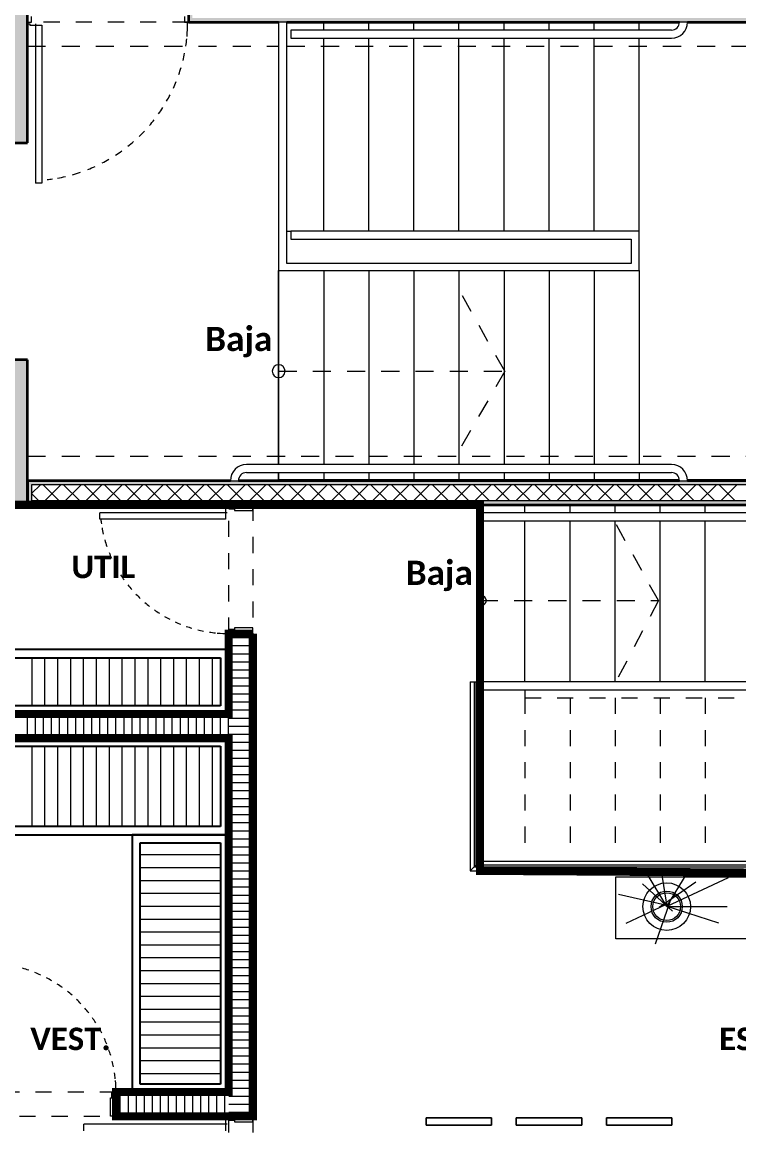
# Model space of a CAD drawing. Header units: metres. Extents: x -144 to 1000, y -717 to 29.
# Drawn here: x 837.12 to 841.58, y -564.29 to -557.42 of the extents above; entities that cross this region are included whole.
import ezdxf

# ---------------------------------------------------------------- set-up
doc = ezdxf.new("R2010")
doc.units = ezdxf.units.M
for name, pattern in [('Basculante', [0.11625, 0.075, -0.04125]), ('basculante modificado', [0.18, 0.1125, -0.0675]), ('Trazo', [0.45, 0.225, -0.225])]:
    doc.linetypes.add(name, pattern=pattern)
doc.layers.get('0').update_dxf_attribs({"color": 1})
doc.layers.add('00-MEDICION', color=30, linetype='Continuous')
for name, color, linetype, lineweight in [('A-DETL', 1, 'Continuous', 9), ('A-DETL-GENF', 1, 'Continuous', 9), ('A-DETL-THIN', 1, 'Continuous', 9), ('A-DOOR', 1, 'Continuous', 9), ('A-DOOR-FRAM', 1, 'Continuous', 9), ('A-DOOR-HDLN', 1, 'Trazo', 20), ('A-FLOR', 2, 'Continuous', 9), ('A-FLOR-HRAL', 1, 'Continuous', 9), ('A-FLOR-OVHD', 7, 'Basculante', 9), ('A-GENM', 1, 'Continuous', 9), ('A-WALL', 4, 'Continuous', 9), ('G-ANNO-TEXT', 2, 'Continuous', 9), ('I-FURN', 2, 'Continuous', 9), ('S-COLS', 7, 'Continuous', 9), ('S-STRS', 1, 'Continuous', 9)]:
    doc.layers.add(name, color=color, linetype=linetype, lineweight=lineweight)
doc.layers.add('A-WALL-PATT', color=7, linetype='Continuous', lineweight=35, true_color=0x9c9c9c)
doc.styles.add('Calibri_B', font='calibrib.ttf', dxfattribs={"height": 0.165})
doc.styles.add('Calibri_B_1', font='calibrib.ttf', dxfattribs={"height": 0.135})

# ---------------------------------------------------------------- blocks, each defined once
blk = doc.blocks.new('H')
at = {"layer": 'A-WALL-PATT', "lineweight": 5, "true_color": 0x747474}
h = blk.add_hatch(color=8, dxfattribs=at)
h.paths.add_polyline_path([(842.6882, -498.5755), (846.3367, -498.5751), (846.3367, -498.5505), (842.3365, -498.5505), (842.3365, -498.5005), (842.3115, -498.5014), (842.3115, -498.5755), (842.5966, -498.5755)])
h.paths.add_polyline_path([(846.6528, -498.5755), (847.1117, -498.5755), (847.1117, -498.4505), (847.0867, -498.4505), (847.0867, -498.5505), (846.4367, -498.5505), (846.4367, -498.5755), (846.4617, -498.5755)])
at = {"layer": 'A-WALL-PATT', "true_color": 0x747474}
h = blk.add_hatch(color=8, dxfattribs=at)
h.paths.add_polyline_path([(841.3365, -501.5504), (841.3365, -501.4504), (846.3367, -501.4504), (846.3367, -501.4254), (841.3117, -501.4256), (841.3117, -501.5504)])
h.paths.add_polyline_path([(847.0867, -501.5504), (847.1117, -501.5503), (847.1117, -501.4254), (846.4367, -501.4254), (846.4367, -501.4504), (847.0867, -501.4504), (847.0867, -501.4679)])
at = {"layer": 'A-WALL-PATT', "lineweight": 5, "true_color": 0x747474}
h = blk.add_hatch(color=8, dxfattribs=at)
h.paths.add_polyline_path([(846.6528, -501.5754), (847.1117, -501.5754), (847.1117, -501.5504), (842.7117, -501.5504), (842.7117, -501.5754), (846.3367, -501.5754)])
h.paths.add_polyline_path([(841.3117, -501.5754), (842.5617, -501.5754), (842.5617, -501.5504), (841.3117, -501.5504), (841.3117, -501.5753)])
at = {"layer": 'S-COLS', "true_color": 0x5c5c5c}
h = blk.add_hatch(color=251, dxfattribs=at)
h.paths.add_polyline_path([(850.9115, -509.2755), (851.4115, -509.2755), (851.4115, -508.3755), (850.9115, -508.3755), (850.9115, -508.8647)])
h.paths.add_polyline_path([(833.1867, -509.2755), (833.6117, -509.2755), (833.6117, -508.3755), (833.1117, -508.3755), (833.1117, -509.2755), (833.1239, -509.2755)])
h.paths.add_polyline_path([(841.3117, -509.2754), (841.3117, -508.3754), (840.8117, -508.3754), (840.8117, -509.2754)])
h.paths.add_polyline_path([(847.6117, -501.5754), (847.6118, -501.5754), (847.6115, -498.4254), (847.1118, -498.4255), (847.1118, -501.5754), (847.4617, -501.5754)])
h.paths.add_polyline_path([(833.4615, -501.5754), (833.6116, -501.5754), (833.6116, -500.8755), (833.1116, -500.8755), (833.1116, -501.5754), (833.4596, -501.5754)])
h.paths.add_polyline_path([(839.0113, -501.5754), (839.0117, -501.5752), (839.0113, -501.0755), (837.3115, -501.0755), (837.3115, -498.9255), (839.0118, -498.9255), (839.0113, -498.4255), (837.0115, -498.4256), (837.0116, -501.5754), (838.8616, -501.5754)])
h.paths.add_polyline_path([(840.8117, -501.5754), (841.3117, -501.5754), (841.3117, -500.6754), (840.8117, -500.6754), (840.8117, -501.4679)])
h.paths.add_polyline_path([(851.0118, -501.5754), (851.4118, -501.5754), (851.4118, -500.8755), (851.0118, -500.8755), (851.0118, -501.4679)])
h.paths.add_polyline_path([(841.1617, -499.3255), (841.3118, -499.3255), (841.3118, -498.4255), (840.8118, -498.4255), (840.8118, -499.3255), (841.0117, -499.3255)])
h.paths.add_polyline_path([(833.1115, -499.1255), (833.6115, -499.1255), (833.6115, -498.4244), (833.1115, -498.4255), (833.1115, -498.636)])
h.paths.add_polyline_path([(851.2874, -499.1255), (851.4118, -499.1255), (851.4118, -498.4244), (851.0118, -498.4255), (851.0118, -499.1255), (851.2617, -499.1255)])
h.paths.add_polyline_path([(841.0117, -490.4255), (841.3117, -490.4255), (841.3117, -489.5255), (840.8117, -489.5255), (840.8117, -490.4255)])
h.paths.add_polyline_path([(851.4117, -490.4255), (851.4117, -489.5255), (850.9117, -489.5255), (850.9117, -490.4255), (851.3467, -490.4255)])
h.paths.add_polyline_path([(833.3117, -489.8255), (834.2117, -489.8255), (834.2117, -489.3255), (833.3117, -489.3255), (833.3117, -489.7155)])
at = {"layer": 'A-DETL', "color": 7, "linetype": 'basculante modificado'}
for p, q in [((841.3115, -498.7244), (842.8721, -498.7244)), ((842.9221, -498.7244), (847.1117, -498.7244)), ((844.2765, -500.7451), (843.9789, -500.2154)), ((842.8721, -500.7451), (844.2721, -500.7451)), ((844.2765, -500.7451), (843.9776, -501.2654)), ((846.3117, -501.2754), (841.3115, -501.2754)), ((841.3115, -501.5754), (847.1117, -501.5754)), ((845.2315, -502.1704), (844.9633, -501.6864)), ((844.1223, -502.1704), (845.2315, -502.1704)), ((845.2315, -502.1704), (844.9617, -502.6862))]:
    blk.add_line(p, q, dxfattribs=at)
at = {"layer": 'A-DETL', "color": 7}
blk.add_line((847.4617, -501.5754), (844.1223, -501.5754), dxfattribs=at)
at = {"layer": 'A-DETL-GENF', "linetype": 'Basculante'}
for p, q in [((841.3115, -498.5755), (841.3115, -498.4255)), ((842.3115, -498.4255), (842.3115, -498.5755)), ((842.3115, -498.5755), (841.3115, -498.5755)), ((842.5617, -501.5754), (842.7117, -501.5754)), ((842.5617, -502.3754), (842.5617, -501.5754)), ((842.7117, -501.5754), (842.7117, -502.3754)), ((842.7117, -502.3754), (842.5617, -502.3754)), ((841.8616, -505.2254), (841.0616, -505.2254)), ((841.8616, -505.3754), (841.8616, -505.2254)), ((841.0616, -505.3754), (841.8616, -505.3754)), ((842.5617, -505.3754), (842.7117, -505.3754)), ((842.5617, -506.2754), (842.5617, -505.3754)), ((842.7117, -505.3754), (842.7117, -506.2754))]:
    blk.add_line(p, q, dxfattribs=at)
at = {"layer": 'A-DETL-GENF', "color": 251, "true_color": 0x535353}
for p, q in [((841.3403, -502.8254), (841.3403, -502.5254)), ((841.4203, -502.8254), (841.4203, -502.5254)), ((841.5003, -502.8254), (841.5003, -502.5254)), ((841.5803, -502.8254), (841.5803, -502.5254)), ((841.6603, -502.8254), (841.6603, -502.5254)), ((841.7403, -502.8254), (841.7403, -502.5254)), ((841.8203, -502.8254), (841.8203, -502.5254)), ((841.9003, -502.8254), (841.9003, -502.5254)), ((841.9803, -502.8254), (841.9803, -502.5254)), ((842.0603, -502.8254), (842.0603, -502.5254)), ((842.1403, -502.8254), (842.1403, -502.5254)), ((842.2203, -502.8254), (842.2203, -502.5254)), ((842.3003, -502.8254), (842.3003, -502.5254)), ((842.3803, -502.8254), (842.3803, -502.5254)), ((842.4603, -502.8254), (842.4603, -502.5254)), ((841.3403, -503.5754), (841.3403, -503.0754)), ((841.4203, -503.5754), (841.4203, -503.0754)), ((841.5003, -503.5754), (841.5003, -503.0754)), ((841.5803, -503.5754), (841.5803, -503.0754)), ((841.6603, -503.5754), (841.6603, -503.0754)), ((841.7403, -503.5754), (841.7403, -503.0754)), ((841.8203, -503.5754), (841.8203, -503.0754)), ((841.9003, -503.5754), (841.9003, -503.0754)), ((841.9803, -503.5754), (841.9803, -503.0754)), ((842.0603, -503.5754), (842.0603, -503.0754)), ((842.1403, -503.5754), (842.1403, -503.0754)), ((842.2203, -503.5754), (842.2203, -503.0754)), ((842.3003, -503.5754), (842.3003, -503.0754)), ((842.3803, -503.5754), (842.3803, -503.0754)), ((842.4603, -503.5754), (842.4603, -503.0754)), ((842.0119, -503.7496), (842.5117, -503.7496)), ((842.0119, -503.8296), (842.5117, -503.8296)), ((842.0119, -503.9096), (842.5117, -503.9096)), ((842.0119, -503.9896), (842.5117, -503.9896)), ((842.0119, -504.0696), (842.5117, -504.0696)), ((842.0119, -504.1496), (842.5117, -504.1496)), ((842.0119, -504.2296), (842.5117, -504.2296)), ((842.0119, -504.3096), (842.5117, -504.3096)), ((842.0119, -504.3896), (842.5117, -504.3896)), ((842.0119, -504.4696), (842.5117, -504.4696)), ((842.0119, -504.5496), (842.5117, -504.5496)), ((842.0119, -504.6296), (842.5117, -504.6296)), ((842.0119, -504.7096), (842.5117, -504.7096)), ((842.0119, -504.7896), (842.5117, -504.7896)), ((842.0119, -504.8696), (842.5117, -504.8696)), ((842.0119, -504.9496), (842.5117, -504.9496)), ((842.0119, -505.0296), (842.5117, -505.0296)), ((842.0119, -505.1096), (842.5117, -505.1096))]:
    blk.add_line(p, q, dxfattribs=at)
at = {"layer": 'A-DETL-THIN'}
for p, q in [((842.9221, -498.5755), (842.8721, -498.5755)), ((842.8721, -498.5755), (842.8721, -500.1201)), ((842.9221, -500.0751), (842.9221, -498.5755)), ((845.4123, -498.5755), (845.3623, -498.5755)), ((842.9471, -498.6255), (842.9471, -498.6755)), ((845.3123, -498.6255), (842.9471, -498.6255)), ((842.9471, -498.6755), (845.3123, -498.6755)), ((845.1121, -499.8751), (842.9471, -499.8751)), ((842.9471, -499.8751), (842.9471, -499.9238)), ((845.1121, -500.1201), (845.1121, -499.8751)), ((842.9471, -499.9238), (845.0621, -499.9238)), ((845.0621, -499.9238), (845.0621, -500.0751)), ((842.8721, -500.1201), (845.1121, -500.1201)), ((845.0621, -500.0751), (842.9221, -500.0751)), ((845.3123, -501.3254), (842.6719, -501.3254)), ((842.5719, -501.4254), (842.6219, -501.4254)), ((842.6719, -501.3754), (845.3123, -501.3754)), ((845.3623, -501.4254), (845.4123, -501.4254)), ((844.1223, -501.6254), (844.1223, -501.5754)), ((846.3399, -501.6254), (844.1223, -501.6254)), ((844.1223, -501.6254), (844.1223, -501.6754)), ((844.4023, -501.6254), (844.4023, -501.5754)), ((844.6823, -501.6254), (844.6823, -501.5754)), ((844.9623, -501.6254), (844.9623, -501.5754)), ((845.2423, -501.6254), (845.2423, -501.5754)), ((845.5223, -501.6254), (845.5223, -501.5754)), ((844.1223, -502.1426), (844.1223, -501.6754)), ((844.1223, -501.6754), (846.3399, -501.6754)), ((844.4023, -502.6753), (844.4023, -501.6754)), ((844.6823, -502.6753), (844.6823, -501.6754)), ((844.9623, -502.6753), (844.9623, -501.6754)), ((845.2423, -502.6753), (845.2423, -501.6754)), ((845.5223, -502.6753), (845.5223, -501.6754)), ((844.1223, -502.6753), (844.1223, -502.1986)), ((842.5117, -502.5254), (841.1116, -502.5254)), ((842.5117, -502.8254), (842.5117, -502.5254)), ((846.3619, -502.6753), (844.1223, -502.6753)), ((844.1223, -502.6753), (844.1223, -502.7253)), ((844.1223, -502.7253), (846.3619, -502.7253)), ((841.1116, -502.8254), (842.5117, -502.8254)), ((842.5117, -503.0754), (841.1116, -503.0754)), ((842.5117, -503.5754), (842.5117, -503.0754)), ((841.1116, -503.5754), (842.5117, -503.5754)), ((842.5117, -503.6754), (842.0119, -503.6754)), ((842.0119, -503.6754), (842.0119, -505.1754)), ((842.5117, -505.1754), (842.5117, -503.6754)), ((842.0119, -505.1754), (842.5117, -505.1754))]:
    blk.add_line(p, q, dxfattribs=at)
for centre, radius, start, end in [((845.3123, -498.5755), 0.1, 270, 0), ((845.3123, -498.5755), 0.05, 270, 360), ((842.8721, -500.7451), 0.04, 90, 270), ((842.8721, -500.7451), 0.04, 270, 90), ((842.6719, -501.4254), 0.1, 90, 180), ((845.3123, -501.4254), 0.1, 0, 90), ((842.6719, -501.4254), 0.05, 90, 180), ((845.3123, -501.4254), 0.05, 0, 90), ((844.1325, -502.1706), 0.03, 90, 270), ((844.1325, -502.1706), 0.03, 270, 90)]:
    blk.add_arc(centre, radius, start, end, dxfattribs=at)
at = {"layer": 'A-DOOR'}
for p, q in [((841.3115, -498.5755), (841.3115, -498.4255)), ((842.5617, -501.5754), (842.7117, -501.5754)), ((842.5617, -505.3754), (842.7117, -505.3754))]:
    blk.add_line(p, q, dxfattribs=at)
at = {"layer": 'A-DOOR', "lineweight": 15}
for p, q in [((841.3115, -498.5855), (841.3265, -498.5855)), ((841.3265, -498.5855), (841.3265, -498.5955)), ((841.3265, -498.5955), (841.4015, -498.5955)), ((841.3615, -498.5855), (841.3615, -499.5755)), ((841.4015, -498.5955), (841.4015, -499.5755)), ((841.4015, -499.5755), (841.3615, -499.5755)), ((841.7617, -501.6654), (841.7617, -501.6254)), ((842.5517, -501.6254), (841.7617, -501.6254)), ((842.5417, -501.5904), (842.5417, -501.6654)), ((842.5517, -501.5904), (842.5417, -501.5904)), ((842.5517, -501.5754), (842.5517, -501.5904)), ((842.5417, -501.6654), (841.7617, -501.6654)), ((842.5417, -505.3904), (842.5417, -505.4654)), ((842.5517, -505.3904), (842.5417, -505.3904)), ((842.5517, -505.3754), (842.5517, -505.3904)), ((841.6617, -505.4654), (841.6617, -505.4254)), ((842.5517, -505.4254), (841.6617, -505.4254))]:
    blk.add_line(p, q, dxfattribs=at)
at = {"layer": 'A-DOOR'}
for centre, radius, start, end in [((841.3233, -498.5777), 0.9833, 354.86021, 0), ((841.3233, -498.5777), 0.9833, 351.40092, 354.05706), ((841.3233, -498.5777), 0.9833, 346.09186, 348.74617), ((841.3233, -498.5777), 0.9833, 340.78086, 343.43707), ((841.3233, -498.5777), 0.9833, 335.46046, 338.1223), ((841.3233, -498.5777), 0.9833, 330.12331, 332.79443), ((841.3233, -498.5777), 0.9833, 324.7622, 327.44619), ((841.3233, -498.5777), 0.9833, 319.37018, 322.07048), ((841.3233, -498.5777), 0.9833, 313.94059, 316.66048), ((841.3233, -498.5777), 0.9833, 308.46716, 311.20973), ((841.3233, -498.5777), 0.9833, 297.36602, 300.16222), ((841.3233, -498.5777), 0.9833, 302.94407, 305.71217), ((841.3233, -498.5777), 0.9833, 291.72829, 294.55488), ((841.3233, -498.5777), 0.9833, 276.45945, 278.44999), ((841.3233, -498.5777), 0.9833, 280.25822, 283.15108), ((841.3233, -498.5777), 0.9833, 280.25822, 283.15108), ((841.3233, -498.5777), 0.9833, 285.83157, 288.88574), ((842.5617, -501.5754), 0.8, 186.45945, 188.44999), ((842.5617, -501.5754), 0.8, 190.25822, 193.15108), ((842.5617, -501.5754), 0.8, 190.25822, 193.15108), ((842.5617, -501.5754), 0.8, 195.83157, 198.88574), ((842.5617, -501.5754), 0.8, 201.72829, 204.55488), ((842.5617, -501.5754), 0.8, 207.36602, 210.16222), ((842.5617, -501.5754), 0.8, 212.94407, 215.71217), ((842.5617, -501.5754), 0.8, 218.46716, 221.20973), ((842.5617, -501.5754), 0.8, 223.94059, 226.66048), ((842.5617, -501.5754), 0.8, 229.37018, 232.07048), ((842.5617, -501.5754), 0.8, 234.7622, 237.44619), ((842.5617, -501.5754), 0.8, 240.12331, 242.79443), ((842.5617, -501.5754), 0.8, 245.46046, 248.1223), ((842.5617, -501.5754), 0.8, 250.78086, 253.43707), ((842.5617, -501.5754), 0.8, 256.09186, 258.74617), ((842.5617, -501.5754), 0.8, 261.40092, 264.05706), ((842.5617, -501.5754), 0.8, 264.86021, 270), ((841.0616, -505.2254), 0.8, 71.11426, 74.16843), ((841.0616, -505.2254), 0.8, 65.44512, 68.27171), ((841.0616, -505.2254), 0.8, 59.83778, 62.63398), ((841.0616, -505.2254), 0.8, 54.28783, 57.05593), ((841.0616, -505.2254), 0.8, 48.79027, 51.53284), ((841.0616, -505.2254), 0.8, 43.33952, 46.05941), ((841.0616, -505.2254), 0.8, 37.92952, 40.62982), ((841.0616, -505.2254), 0.8, 32.55381, 35.2378), ((841.0616, -505.2254), 0.8, 27.20557, 29.87669), ((841.0616, -505.2254), 0.8, 21.8777, 24.53954), ((841.0616, -505.2254), 0.8, 16.56293, 19.21914), ((841.0616, -505.2254), 0.8, 11.25383, 13.90814), ((841.0616, -505.2254), 0.8, 5.94294, 8.59908), ((841.0616, -505.2254), 0.8, 0, 5.13979)]:
    blk.add_arc(centre, radius, start, end, dxfattribs=at)
at = {"layer": 'A-DOOR-FRAM'}
for p, q in [((841.3365, -498.5755), (841.3365, -498.5405)), ((842.2865, -498.5405), (842.2865, -498.5755)), ((841.3118, -498.5755), (841.3365, -498.5755)), ((842.2865, -498.5755), (842.3115, -498.5755)), ((842.5617, -501.5754), (842.5617, -501.6004)), ((842.5617, -501.6004), (842.5967, -501.6004)), ((842.5967, -501.6004), (842.5967, -501.6104)), ((842.5967, -501.6104), (842.7117, -501.6104)), ((842.7117, -501.6104), (842.7117, -501.5754)), ((842.5967, -502.3504), (842.5617, -502.3504)), ((842.5617, -502.3504), (842.5617, -502.3754)), ((842.7117, -502.3404), (842.5967, -502.3404)), ((842.5967, -502.3404), (842.5967, -502.3504)), ((842.7117, -502.3754), (842.7117, -502.3404)), ((841.8266, -505.2604), (841.8366, -505.2604)), ((841.8266, -505.3754), (841.8266, -505.2604)), ((841.8366, -505.2254), (841.8616, -505.2254)), ((841.8366, -505.2604), (841.8366, -505.2254)), ((841.8616, -505.3754), (841.8266, -505.3754)), ((842.5617, -505.3754), (842.5617, -505.4004)), ((842.5617, -505.4004), (842.5967, -505.4004)), ((842.5967, -505.4004), (842.5967, -505.4104)), ((842.5967, -505.4104), (842.7117, -505.4104)), ((842.7117, -505.4104), (842.7117, -505.3754))]:
    blk.add_line(p, q, dxfattribs=at)
at = {"layer": 'A-DOOR-HDLN'}
for p, q in [((842.3115, -498.4255), (842.3115, -498.5755)), ((842.7117, -502.3754), (842.5617, -502.3754)), ((841.8616, -505.3754), (841.8616, -505.2254))]:
    blk.add_line(p, q, dxfattribs=at)
at = {"layer": 'A-FLOR'}
for p, q in [((842.8721, -501.3254), (842.8721, -500.1201)), ((842.8721, -501.4254), (842.8721, -501.3754)), ((844.1223, -501.6254), (844.1223, -501.5754)), ((844.1223, -502.1426), (844.1223, -501.6754)), ((844.1223, -502.6753), (844.1223, -502.1986))]:
    blk.add_line(p, q, dxfattribs=at)
at = {"layer": 'A-FLOR-HRAL'}
for p, q in [((844.0623, -502.6754), (844.0863, -502.6754)), ((844.0623, -502.6754), (844.0623, -503.8503)), ((844.0863, -502.6754), (844.0983, -502.6754)), ((844.0863, -502.6754), (844.0863, -503.8263)), ((844.0983, -503.8143), (844.0983, -502.6754)), ((844.0983, -502.6754), (844.1223, -502.6754)), ((844.1223, -502.7253), (844.1223, -503.7903)), ((844.0863, -503.8263), (844.0623, -503.8503)), ((844.0983, -503.8143), (844.0863, -503.8263)), ((844.0863, -503.8263), (847.4617, -503.8263)), ((844.1223, -503.7903), (844.0983, -503.8143)), ((847.4617, -503.8143), (844.0983, -503.8143)), ((844.1223, -503.7903), (847.4617, -503.7903)), ((844.0623, -503.8503), (847.4617, -503.8503))]:
    blk.add_line(p, q, dxfattribs=at)
at = {"layer": 'A-FLOR-OVHD'}
for p, q in [((844.4023, -502.7253), (844.4023, -502.7753)), ((844.4023, -502.7753), (846.3619, -502.7753)), ((844.4023, -502.7753), (844.4023, -503.7751)), ((844.6823, -502.7753), (844.6823, -503.7751)), ((844.9623, -502.7753), (844.9623, -503.7751)), ((845.2423, -502.7753), (845.2423, -503.7751)), ((845.5223, -502.7753), (845.5223, -503.7751))]:
    blk.add_line(p, q, dxfattribs=at)
at = {"layer": 'A-GENM', "lineweight": 25}
for p, q in [((842.5617, -502.4754), (841.0616, -502.4754)), ((841.1116, -502.5254), (842.5117, -502.5254)), ((842.5117, -502.5254), (842.5117, -502.8254)), ((842.5617, -502.8754), (842.5617, -502.4754)), ((842.5117, -502.8254), (841.1116, -502.8254)), ((841.0616, -502.8754), (842.5617, -502.8754)), ((842.5617, -503.0254), (841.0616, -503.0254)), ((841.1116, -503.0754), (842.5117, -503.0754)), ((842.5117, -503.0754), (842.5117, -503.5754)), ((842.5617, -503.6254), (842.5617, -503.0254)), ((841.0616, -503.6254), (842.5617, -503.6254)), ((842.5117, -503.5754), (841.1116, -503.5754)), ((841.9617, -503.6254), (841.9617, -505.2254)), ((842.5617, -503.6254), (841.9617, -503.6254)), ((842.5617, -505.2254), (842.5617, -503.6254)), ((842.0117, -505.1754), (842.0117, -503.6754)), ((842.0117, -503.6754), (842.5117, -503.6754)), ((842.5117, -503.6754), (842.5117, -505.1754)), ((842.5117, -505.1754), (842.0117, -505.1754)), ((841.9617, -505.2254), (842.5617, -505.2254))]:
    blk.add_line(p, q, dxfattribs=at)
at = {"layer": 'A-WALL', "lineweight": 35}
for p, q in [((842.3115, -498.4255), (842.3115, -498.5755)), ((842.3115, -498.5755), (842.8721, -498.5755)), ((842.9221, -498.5755), (845.3623, -498.5755)), ((845.4123, -498.5755), (846.3117, -498.5755)), ((842.5719, -501.4254), (841.3115, -501.4254)), ((841.3115, -501.4254), (841.3115, -501.5754)), ((845.3623, -501.4254), (842.6219, -501.4254)), ((846.3117, -501.4254), (845.4123, -501.4254)), ((841.3115, -501.5754), (847.1117, -501.5754)), ((842.7117, -502.3754), (842.5617, -502.3754)), ((842.5617, -502.3754), (842.5617, -502.8754)), ((842.7117, -505.3754), (842.7117, -502.3754)), ((842.5617, -502.8754), (841.0616, -502.8754)), ((841.0616, -503.0254), (842.5617, -503.0254)), ((842.5617, -503.0254), (842.5617, -505.2254)), ((842.5617, -505.2254), (841.8616, -505.2254)), ((841.8616, -505.2254), (841.8616, -505.3754)), ((841.8616, -505.3754), (842.7117, -505.3754))]:
    blk.add_line(p, q, dxfattribs=at)
at = {"layer": 'A-WALL'}
for p, q in [((841.3365, -501.4504), (841.3365, -501.5504)), ((846.3367, -501.4504), (841.3365, -501.4504)), ((847.0867, -501.5504), (841.3365, -501.5504)), ((842.5617, -501.5504), (842.5617, -501.5754)), ((842.7117, -501.5504), (842.7117, -501.5754))]:
    blk.add_line(p, q, dxfattribs=at)
at = {"layer": 'A-WALL-PATT', "color": 1, "lineweight": 5, "true_color": 0xff0000}
for p, q in [((841.3365, -501.5054), (841.3914, -501.4504)), ((841.5087, -501.5504), (841.4087, -501.4504)), ((841.4187, -501.5504), (841.5187, -501.4504)), ((841.636, -501.5504), (841.536, -501.4504)), ((841.546, -501.5504), (841.646, -501.4504)), ((841.7633, -501.5504), (841.6633, -501.4504)), ((841.6733, -501.5504), (841.7733, -501.4504)), ((841.8906, -501.5504), (841.7906, -501.4504)), ((841.8005, -501.5504), (841.9005, -501.4504)), ((842.0179, -501.5504), (841.9179, -501.4504)), ((841.9278, -501.5504), (842.0278, -501.4504)), ((842.1451, -501.5504), (842.0451, -501.4504)), ((842.0551, -501.5504), (842.1551, -501.4504)), ((842.2724, -501.5504), (842.1724, -501.4504)), ((842.1824, -501.5504), (842.2824, -501.4504)), ((842.3997, -501.5504), (842.2997, -501.4504)), ((842.3097, -501.5504), (842.4097, -501.4504)), ((842.527, -501.5504), (842.427, -501.4504)), ((842.4369, -501.5504), (842.5369, -501.4504)), ((842.6542, -501.5504), (842.5542, -501.4504)), ((842.5642, -501.5504), (842.6642, -501.4504)), ((842.7815, -501.5504), (842.6815, -501.4504)), ((842.6915, -501.5504), (842.7915, -501.4504)), ((842.9088, -501.5504), (842.8088, -501.4504)), ((842.8188, -501.5504), (842.9188, -501.4504)), ((843.0361, -501.5504), (842.9361, -501.4504)), ((842.946, -501.5504), (843.046, -501.4504)), ((843.1634, -501.5504), (843.0634, -501.4504)), ((843.0733, -501.5504), (843.1733, -501.4504)), ((843.2906, -501.5504), (843.1906, -501.4504)), ((843.2006, -501.5504), (843.3006, -501.4504)), ((843.4179, -501.5504), (843.3179, -501.4504)), ((843.3279, -501.5504), (843.4279, -501.4504)), ((843.5452, -501.5504), (843.4452, -501.4504)), ((843.4552, -501.5504), (843.5552, -501.4504)), ((843.6725, -501.5504), (843.5725, -501.4504)), ((843.5824, -501.5504), (843.6824, -501.4504)), ((843.7998, -501.5504), (843.6998, -501.4504)), ((843.7097, -501.5504), (843.8097, -501.4504)), ((843.927, -501.5504), (843.827, -501.4504)), ((843.837, -501.5504), (843.937, -501.4504)), ((844.0543, -501.5504), (843.9543, -501.4504)), ((843.9643, -501.5504), (844.0643, -501.4504)), ((844.1816, -501.5504), (844.0816, -501.4504)), ((844.0916, -501.5504), (844.1916, -501.4504)), ((844.3089, -501.5504), (844.2089, -501.4504)), ((844.2188, -501.5504), (844.3188, -501.4504)), ((844.4362, -501.5504), (844.3362, -501.4504)), ((844.3461, -501.5504), (844.4461, -501.4504)), ((844.5634, -501.5504), (844.4634, -501.4504)), ((844.4734, -501.5504), (844.5734, -501.4504)), ((844.6907, -501.5504), (844.5907, -501.4504)), ((844.6007, -501.5504), (844.7007, -501.4504)), ((844.818, -501.5504), (844.718, -501.4504)), ((844.728, -501.5504), (844.828, -501.4504)), ((844.9453, -501.5504), (844.8453, -501.4504)), ((844.8552, -501.5504), (844.9552, -501.4504)), ((845.0726, -501.5504), (844.9726, -501.4504)), ((844.9825, -501.5504), (845.0825, -501.4504)), ((845.1998, -501.5504), (845.0998, -501.4504)), ((845.1098, -501.5504), (845.2098, -501.4504)), ((845.3271, -501.5504), (845.2271, -501.4504)), ((845.2371, -501.5504), (845.3371, -501.4504)), ((845.4544, -501.5504), (845.3544, -501.4504)), ((845.3644, -501.5504), (845.4644, -501.4504)), ((845.5817, -501.5504), (845.4817, -501.4504)), ((845.4916, -501.5504), (845.5916, -501.4504)), ((845.7089, -501.5504), (845.6089, -501.4504)), ((845.6189, -501.5504), (845.7189, -501.4504)), ((841.3815, -501.5504), (841.3365, -501.5055))]:
    blk.add_line(p, q, dxfattribs=at)
at = {"layer": 'A-WALL-PATT', "color": 8, "lineweight": 5, "true_color": 0x727272}
for p, q in [((842.5617, -501.5506), (842.7117, -501.5506)), ((842.5617, -502.4006), (842.7117, -502.4006)), ((842.5617, -502.4506), (842.7117, -502.4506)), ((842.5617, -502.5006), (842.7117, -502.5006)), ((842.5617, -502.5506), (842.7117, -502.5506)), ((842.5617, -502.6006), (842.7117, -502.6006)), ((842.5617, -502.6506), (842.7117, -502.6506)), ((842.5617, -502.7006), (842.7117, -502.7006)), ((842.5617, -502.7506), (842.7117, -502.7506)), ((842.5617, -502.8006), (842.7117, -502.8006)), ((842.5617, -502.8506), (842.7117, -502.8506)), ((841.3113, -503.0254), (841.3113, -502.8754)), ((841.3613, -503.0254), (841.3613, -502.8754)), ((841.4113, -503.0254), (841.4113, -502.8754)), ((841.4613, -503.0254), (841.4613, -502.8754)), ((841.5113, -503.0254), (841.5113, -502.8754)), ((841.5613, -503.0254), (841.5613, -502.8754)), ((841.6113, -503.0254), (841.6113, -502.8754)), ((841.6613, -503.0254), (841.6613, -502.8754)), ((841.7113, -503.0254), (841.7113, -502.8754)), ((841.7613, -503.0254), (841.7613, -502.8754)), ((841.8113, -503.0254), (841.8113, -502.8754)), ((841.8613, -503.0254), (841.8613, -502.8754)), ((841.9113, -503.0254), (841.9113, -502.8754)), ((841.9613, -503.0254), (841.9613, -502.8754)), ((842.0113, -503.0254), (842.0113, -502.8754)), ((842.0613, -503.0254), (842.0613, -502.8754)), ((842.1113, -503.0254), (842.1113, -502.8754)), ((842.1613, -503.0254), (842.1613, -502.8754)), ((842.2113, -503.0254), (842.2113, -502.8754)), ((842.2613, -503.0254), (842.2613, -502.8754)), ((842.3113, -503.0254), (842.3113, -502.8754)), ((842.3613, -503.0254), (842.3613, -502.8754)), ((842.4113, -503.0254), (842.4113, -502.8754)), ((842.4613, -503.0254), (842.4613, -502.8754)), ((842.5113, -503.0254), (842.5113, -502.8754)), ((842.5613, -503.0254), (842.5613, -502.8754)), ((842.5617, -502.9006), (842.7117, -502.9006)), ((842.5617, -502.9506), (842.7117, -502.9506)), ((842.5617, -503.0006), (842.7117, -503.0006)), ((842.5617, -503.0506), (842.7117, -503.0506)), ((842.5617, -503.1006), (842.7117, -503.1006)), ((842.5617, -503.1506), (842.7117, -503.1506)), ((842.5617, -503.2006), (842.7117, -503.2006)), ((842.5617, -503.2506), (842.7117, -503.2506)), ((842.5617, -503.3006), (842.7117, -503.3006)), ((842.5617, -503.3506), (842.7117, -503.3506)), ((842.5617, -503.4006), (842.7117, -503.4006)), ((842.5617, -503.4506), (842.7117, -503.4506)), ((842.5617, -503.5006), (842.7117, -503.5006)), ((842.5617, -503.5506), (842.7117, -503.5506)), ((842.5617, -503.6006), (842.7117, -503.6006)), ((842.5617, -503.6506), (842.7117, -503.6506)), ((842.5617, -503.7006), (842.7117, -503.7006)), ((842.5617, -503.7506), (842.7117, -503.7506)), ((842.5617, -503.8006), (842.7117, -503.8006)), ((842.5617, -503.8506), (842.7117, -503.8506)), ((842.5617, -503.9006), (842.7117, -503.9006)), ((842.5617, -503.9506), (842.7117, -503.9506)), ((842.5617, -504.0006), (842.7117, -504.0006)), ((842.5617, -504.0506), (842.7117, -504.0506)), ((842.5617, -504.1006), (842.7117, -504.1006)), ((842.5617, -504.1506), (842.7117, -504.1506)), ((842.5617, -504.2006), (842.7117, -504.2006)), ((842.5617, -504.2506), (842.7117, -504.2506)), ((842.5617, -504.3006), (842.7117, -504.3006)), ((842.5617, -504.3506), (842.7117, -504.3506)), ((842.5617, -504.4006), (842.7117, -504.4006)), ((842.5617, -504.4506), (842.7117, -504.4506)), ((842.5617, -504.5006), (842.7117, -504.5006)), ((842.5617, -504.5506), (842.7117, -504.5506)), ((842.5617, -504.6006), (842.7117, -504.6006)), ((842.5617, -504.6506), (842.7117, -504.6506)), ((842.5617, -504.7006), (842.7117, -504.7006)), ((842.5617, -504.7506), (842.7117, -504.7506)), ((842.5617, -504.8006), (842.7117, -504.8006)), ((842.5617, -504.8506), (842.7117, -504.8506)), ((842.5617, -504.9006), (842.7117, -504.9006)), ((842.5617, -504.9506), (842.7117, -504.9506)), ((842.5617, -505.0006), (842.7117, -505.0006)), ((842.5617, -505.0506), (842.7117, -505.0506)), ((842.5617, -505.1006), (842.7117, -505.1006)), ((842.5617, -505.1506), (842.7117, -505.1506)), ((842.5617, -505.2006), (842.7117, -505.2006)), ((841.8863, -505.2254), (841.8863, -505.3754)), ((841.9363, -505.2254), (841.9363, -505.3754)), ((841.9863, -505.2254), (841.9863, -505.3754)), ((842.0363, -505.2254), (842.0363, -505.3754)), ((842.0863, -505.2254), (842.0863, -505.3754)), ((842.1363, -505.2254), (842.1363, -505.3754)), ((842.1863, -505.2254), (842.1863, -505.3754)), ((842.2363, -505.2254), (842.2363, -505.3754)), ((842.2863, -505.2254), (842.2863, -505.3754)), ((842.3363, -505.2254), (842.3363, -505.3754)), ((842.3863, -505.2254), (842.3863, -505.3754)), ((842.4363, -505.2254), (842.4363, -505.3754)), ((842.4863, -505.2254), (842.4863, -505.3754)), ((842.5363, -505.2254), (842.5363, -505.3754)), ((842.5617, -505.2506), (842.7117, -505.2506)), ((842.5617, -505.3006), (842.7117, -505.3006)), ((842.5617, -505.3506), (842.7117, -505.3506))]:
    blk.add_line(p, q, dxfattribs=at)
at = {"layer": 'I-FURN'}
for p, q in [((844.9667, -503.8874), (846.8667, -503.8874)), ((844.9667, -504.2732), (844.9667, -503.8874)), ((845.2828, -504.0728), (845.162, -503.8695)), ((845.2485, -503.8503), (845.2828, -504.0728)), ((845.2828, -504.0728), (845.4111, -503.8654)), ((845.6644, -503.8943), (845.2828, -504.0728)), ((845.3189, -504.1006), (845.1317, -503.9301)), ((845.2363, -504.0759), (845.4643, -503.9177)), ((844.9844, -503.9961), (845.2761, -504.0616)), ((845.2761, -504.0616), (845.0285, -504.1777)), ((845.3017, -504.0422), (845.2115, -504.3056)), ((845.2828, -504.0728), (845.6589, -504.0728)), ((845.2848, -504.0696), (845.6052, -504.1735)), ((846.8667, -504.2732), (844.9667, -504.2732)), ((843.7885, -505.3851), (843.7885, -505.4302)), ((844.1946, -505.3851), (843.7885, -505.3851)), ((843.7885, -505.3851), (844.1946, -505.3851)), ((843.7885, -505.4302), (843.7885, -505.3851)), ((844.1946, -505.4302), (844.1946, -505.3851)), ((844.1946, -505.3851), (844.1946, -505.4302)), ((844.3486, -505.3851), (844.3486, -505.4302)), ((844.7547, -505.3851), (844.3486, -505.3851)), ((844.3486, -505.3851), (844.7547, -505.3851)), ((844.3486, -505.4302), (844.3486, -505.3851)), ((844.7547, -505.4302), (844.7547, -505.3851)), ((844.7547, -505.3851), (844.7547, -505.4302)), ((844.9087, -505.3851), (845.3148, -505.3851)), ((844.9087, -505.4302), (844.9087, -505.3851)), ((844.9087, -505.3851), (844.9087, -505.4302)), ((845.3148, -505.3851), (844.9087, -505.3851)), ((845.3148, -505.3851), (845.3148, -505.4302)), ((845.3148, -505.4302), (845.3148, -505.3851)), ((843.7885, -505.4302), (844.1946, -505.4302)), ((844.1946, -505.4302), (843.7885, -505.4302)), ((844.3486, -505.4302), (844.7547, -505.4302)), ((844.7547, -505.4302), (844.3486, -505.4302)), ((845.3148, -505.4302), (844.9087, -505.4302)), ((844.9087, -505.4302), (845.3148, -505.4302))]:
    blk.add_line(p, q, dxfattribs=at)
for radius in [0.148, 0.0971, 0.0861]:
    blk.add_circle((845.2828, -504.0728), radius, dxfattribs=at)
at = {"layer": 'S-COLS', "lineweight": 35}
for p, q in [((841.3118, -499.3255), (841.3118, -498.4255)), ((840.8118, -499.3255), (841.3118, -499.3255)), ((841.3117, -500.6754), (840.8117, -500.6754)), ((841.3117, -501.5754), (841.3117, -500.6754)), ((840.8117, -501.5754), (841.3117, -501.5754))]:
    blk.add_line(p, q, dxfattribs=at)
at = {"layer": 'S-STRS'}
for p, q in [((843.1521, -498.6255), (843.1521, -498.5755)), ((843.4321, -498.6255), (843.4321, -498.5755)), ((843.7121, -498.6255), (843.7121, -498.5755)), ((843.9921, -498.6255), (843.9921, -498.5755)), ((844.2721, -498.6255), (844.2721, -498.5755)), ((844.5521, -498.6255), (844.5521, -498.5755)), ((844.8321, -498.6255), (844.8321, -498.5755)), ((845.1121, -498.6255), (845.1121, -498.5755)), ((843.1521, -499.8751), (843.1521, -498.6755)), ((843.4321, -499.8751), (843.4321, -498.6755)), ((843.7121, -499.8751), (843.7121, -498.6755)), ((843.9921, -499.8751), (843.9921, -498.6755)), ((844.2721, -499.8751), (844.2721, -498.6755)), ((844.5521, -499.8751), (844.5521, -498.6755)), ((844.8321, -499.8751), (844.8321, -498.6755)), ((845.1121, -499.8751), (845.1121, -498.6755)), ((842.9221, -499.8751), (842.9471, -499.8751)), ((842.8721, -500.1201), (842.8721, -501.3254)), ((843.1521, -500.1201), (843.1521, -501.3254)), ((843.4321, -500.1201), (843.4321, -501.3254)), ((843.7121, -500.1201), (843.7121, -501.3254)), ((843.9921, -500.1201), (843.9921, -501.3254)), ((844.2721, -500.1201), (844.2721, -501.3254)), ((844.5521, -500.1201), (844.5521, -501.3254)), ((844.8321, -500.1201), (844.8321, -501.3254)), ((845.1121, -500.1201), (845.1121, -501.3254)), ((842.8721, -501.3754), (842.8721, -501.4201)), ((845.1121, -501.4201), (842.8721, -501.4201)), ((843.1521, -501.3754), (843.1521, -501.4201)), ((843.4321, -501.3754), (843.4321, -501.4201)), ((843.7121, -501.3754), (843.7121, -501.4201)), ((843.9921, -501.3754), (843.9921, -501.4201)), ((844.2721, -501.3754), (844.2721, -501.4201)), ((844.5521, -501.3754), (844.5521, -501.4201)), ((844.8321, -501.3754), (844.8321, -501.4201)), ((845.1121, -501.3754), (845.1121, -501.4201)), ((845.3616, -501.4201), (845.1121, -501.4201)), ((846.3117, -501.4201), (845.4116, -501.4201))]:
    blk.add_line(p, q, dxfattribs=at)
at = {"layer": 'G-ANNO-TEXT'}
for s, height, style, p in [('Baja', 0.15, 'Calibri_B_1', (842.4158, -500.6198)), ('UTIL', 0.14, 'Calibri_B', (841.5845, -502.0311)), ('Baja', 0.15, 'Calibri_B_1', (843.6616, -502.0732)), ('VEST.', 0.14, 'Calibri_B', (841.3289, -504.9646)), ('ESTAR', 0.14, 'Calibri_B', (845.6086, -504.9646))]:
    blk.add_text(s, height=height, dxfattribs=dict(at, style=style)).set_placement(p)

msp = doc.modelspace()

# ---------------------------------------------------------------- linework, layer by layer
at = {"layer": '00-MEDICION', "const_width": 0.05}
for points in [[(836.9077, -560.419), (839.9685, -560.419), (839.9685, -562.6939), (843.9574, -562.7189)], [(838.5578, -561.219), (838.4078, -561.219), (838.4078, -561.319), (838.4078, -561.719), (836.9077, -561.719)], [(836.9077, -561.8691), (838.4078, -561.8691), (838.4078, -564.069), (837.7077, -564.069), (837.7077, -564.219), (838.5578, -564.219), (838.5578, -561.219)]]:
    msp.add_lwpolyline(points, dxfattribs=at)

# ---------------------------------------------------------------- block references
at = {"color": 3}
msp.add_blockref('H', (-4.1539, -58.8435), dxfattribs=at)

doc.saveas('drawing.dxf')
